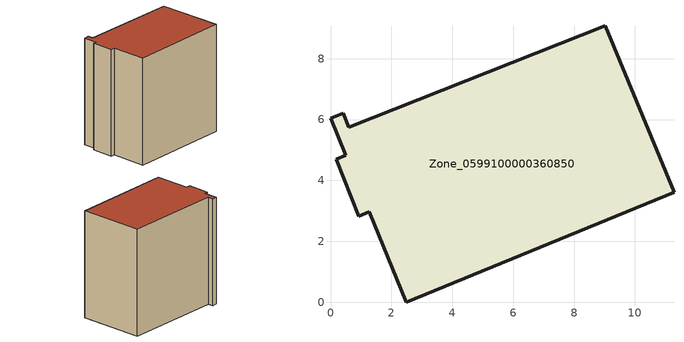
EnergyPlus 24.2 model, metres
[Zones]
Zone_0599100000360850
 floor ground (C_G): 0.59,5.75 9.03,9.08 11.28,3.61 2.49,0 1.27,2.97 0.93,2.83 0.18,4.69 0.5,4.83 0,6.04 0.41,6.2 z0
 wall outside (C_F): 0.5,4.83 0.18,4.69 0.93,2.83 1.27,2.97 2.49,0 11.28,3.61 9.03,9.08 0.59,5.75 0.41,6.2 0,6.04 0.5,4.83 z0:9.91
 roof outside (C_R): 0,6.04 0.5,4.83 0.18,4.69 0.93,2.83 1.27,2.97 2.49,0 11.28,3.61 9.03,9.08 0.59,5.75 0.41,6.2 z9.91
[BUILDING]
Pand.0599100000360850: North Axis=0; Terrain=City; Loads Convergence Tolerance Value=0.04; Temperature Convergence Tolerance Value=0.4; Solar Distribution=FullExterior; Maximum Number of Warmup Days=25; Minimum Number of Warmup Days=1
[Site:Location]
Rotterdam.The.Hague.AP_ZH_NLD Design_Conditions: Latitude=51.96; Longitude=4.45; Time Zone=1; Elevation=-4.5
[SITE:GROUNDTEMPERATURE:BUILDINGSURFACE]
18, 18, 18, 18, 18, 18, 18, 18, 18, 18, 18, 18
[MATERIAL] Thermal Absorptance=0.9; Solar Absorptance=0.7; Visible Absorptance=0.7
Name | Roughness | Thickness | Conductivity | Density | Specific Heat
G.TI.1992-2005 | MediumSmooth | 0.15 | 0.06 | 540 | 1210
F.TI.1992-2005 | Rough | 0.3 | 0.12 | 1920 | 840
R.TI.1992-2005 | MediumRough | 0.2 | 0.08 | 1500 | 1000
[CONSTRUCTION]
C_G: G.TI.1992-2005
C_F: F.TI.1992-2005
C_R: R.TI.1992-2005
[ZONE]
Zone_0599100000360850: Type=1; Multiplier=1; Ceiling Height=Autocalculate; Volume=Autocalculate; Floor Area=autocalculate; Part of Total Floor Area=Yes
[ZONEINFILTRATION:DESIGNFLOWRATE]
Infil_Zone_0599100000360850: Zone or ZoneList or Space or SpaceList=Zone_0599100000360850; Schedule=AlwaysOn; Design Flow Rate Calculation Method=Flow/Area; Flow Rate per Floor Area=0.0015; Constant Term Coefficient=1; Temperature Term Coefficient=0; Velocity Term Coefficient=0; Velocity Squared Term Coefficient=0
[HVACTEMPLATE:ZONE:IDEALLOADSAIRSYSTEM]
Zone_0599100000360850: Maximum Heating Supply Air Temperature=50; Minimum Cooling Supply Air Temperature=13; Maximum Heating Supply Air Humidity Ratio=0.0156; Minimum Cooling Supply Air Humidity Ratio=0.0077; Heating Limit=NoLimit; Cooling Limit=NoLimit; Dehumidification Control Type=ConstantSensibleHeatRatio; Cooling Sensible Heat Ratio=0.7; Dehumidification Setpoint=60; Humidification Control Type=None; Humidification Setpoint=30; Outdoor Air Method=None; Outdoor Air Flow Rate per Person=0.00944; Outdoor Air Flow Rate per Zone Floor Area=0; Outdoor Air Flow Rate per Zone=0; Demand Controlled Ventilation Type=None; Outdoor Air Economizer Type=NoEconomizer; Heat Recovery Type=None; Sensible Heat Recovery Effectiveness=0.7; Latent Heat Recovery Effectiveness=0.65
[ZONECONTROL:THERMOSTAT]
ThermostatControl_Zone_0599100000360850: Zone or ZoneList=Zone_0599100000360850; Control Type Schedule=DualSetpointControlType; Control 1=Thermostat_Zone_0599100000360850; Temperature Difference Between Cutout And Setpoint=0
[THERMOSTATSETPOINT:DUALSETPOINT]
Thermostat_Zone_0599100000360850: Heating Setpoint Temperature Schedule=HeatingSetpoint_Zone_0599100000360850; Cooling Setpoint Temperature Schedule=CoolingSetpoint_Zone_0599100000360850
[SCHEDULE:COMPACT]
HeatingSetpoint_Zone_0599100000360850: Through: 12/31, For: AllDays, Until: 24:00, 21
CoolingSetpoint_Zone_0599100000360850: Through: 12/31, For: AllDays, Until: 24:00, 24
DualSetpointControlType: Through: 12/31, For: AllDays, Until: 24:00, 4
AlwaysOn: Through: 12/31, For: AllDays, Until: 24:00, 1
